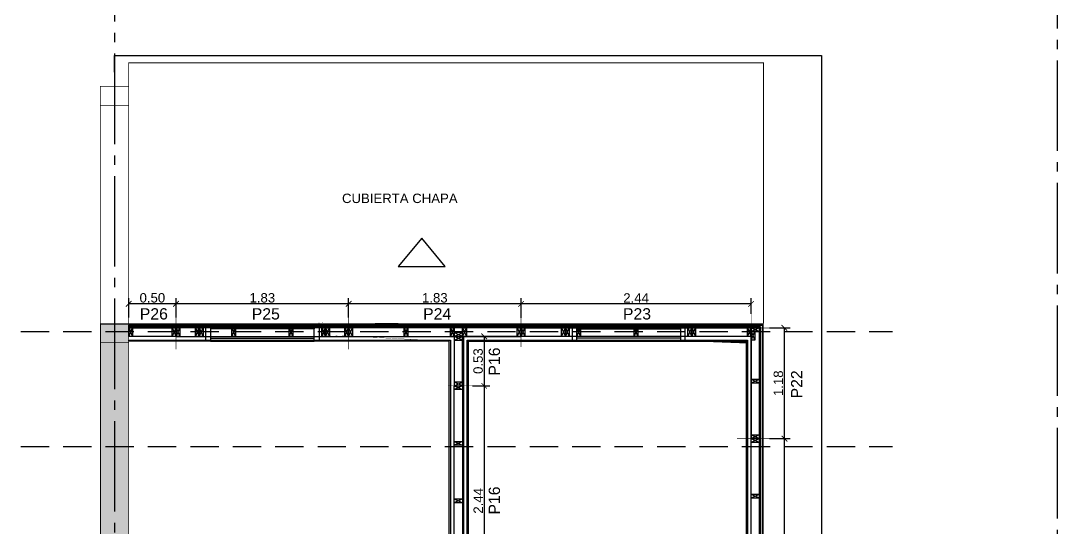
# Model space of a CAD drawing. Header units: millimetres. Extents: x -13913 to 5993, y 1496 to 3225.
# Drawn here: x 3006.13 to 3017.12, y 1626.2 to 1631.58 of the extents above; entities that cross this region are included whole.
import ezdxf

# ---------------------------------------------------------------- set-up
doc = ezdxf.new("R2010")
doc.units = ezdxf.units.MM
doc.header["$PDMODE"] = 35
for name, pattern in [('ACAD_ISO04W100', [30, 24, -3, 0, -3]), ('CONTINUA', [200, 100, 100]), ('DASHED', [0.75, 0.5, -0.25])]:
    doc.linetypes.add(name, pattern=pattern)
doc.layers.get('Defpoints').update_dxf_attribs({"color": 230})
for name, color, linetype in [('EJES', 8, 'Continuous'), ('P0-MUROS', 7, 'Continuous'), ('P0-PROYECCION', 7, 'Continuous'), ('P0-TEXTOS', 7, 'Continuous'), ('P1- OSB', 7, 'Continuous'), ('P1-CARPINTERIAS', 7, 'Continuous'), ('P1-COLUMNA HºAº', 7, 'Continuous'), ('P1-COTAS', 7, 'Continuous'), ('P1-DURLOK INTERIOR', 7, 'Continuous'), ('P1-ESTRUCTURAS', 7, 'Continuous'), ('P1-LISTON 2CM', 7, 'Continuous'), ('P1-LISTON 4CM', 7, 'Continuous'), ('P1-MAMPOSTERIA LADRILLO', 7, 'Continuous'), ('P1-MUROS', 7, 'Continuous'), ('P1-PANEL', 7, 'Continuous'), ('P1-SOLADOS', 7, 'Continuous'), ('P1-SUPERBOARD', 7, 'Continuous'), ('P1-TEXTOS', 7, 'Continuous')]:
    doc.layers.add(name, color=color, linetype=linetype)
doc.styles.add('Arial02.5', font='arial.ttf', dxfattribs={"width": 0.8, "height": 0.025})
doc.styles.add('Arial10', font='arial.ttf', dxfattribs={"height": 0.1})
doc.dimstyles.new('COTA-1-50', dxfattribs={"dimtxt": 0.1, "dimasz": 0.06, "dimexe": 0.06, "dimexo": 0.15, "dimgap": 0.0125, "dimtad": 1, "dimzin": 0, "dimdsep": 46, "dimtxsty": 'Arial10', "dimblk1": 'ARCHTICK', "dimblk2": 'ARCHTICK', "dimsah": 1, "dimcen": 0.09, "dimclrd": 7, "dimclre": 7, "dimclrt": 7, "dimazin": 0, "dimtfac": 1, "dimtofl": 0, "dimtmove": 2, "dimatfit": 3, "dimldrblk": 'ARCHTICK', "dimfxl": 1, "dimtolj": 1, "dimtzin": 0, "dimarcsym": 0})

# ---------------------------------------------------------------- blocks, each defined once
blk = doc.blocks.new('A$C1afa53f3')
at = {"color": 0}
blk.add_lwpolyline([(0.09000000000014552, 2.440000000000055), (0.09000000000014552, 0), (0, 0), (0, 2.440000000000055)], close=True, dxfattribs=at)
for points in [[(0.09000000000014552, 2.440000000000055), (0.09000000000014552, 2.400000000000091), (0, 2.400000000000091), (0, 2.440000000000055), (0.09000000000014552, 2.440000000000055), (0, 2.400000000000091), (0, 2.440000000000055), (0.09000000000014552, 2.400000000000091)], [(0.09000000000014552, 1.849999999999682), (0.09000000000014552, 1.809999999999718), (0, 1.809999999999718), (0, 1.849999999999682), (0.09000000000014552, 1.849999999999682), (0, 1.809999999999718), (0, 1.849999999999682), (0.09000000000014552, 1.809999999999718)], [(0.09000000000014552, 1.240000000000009), (0.09000000000014552, 1.200000000000045), (0, 1.200000000000045), (0, 1.240000000000009), (0.09000000000014552, 1.240000000000009), (0, 1.200000000000045), (0, 1.240000000000009), (0.09000000000014552, 1.200000000000045)], [(0.09000000000014552, 0.6299999999998818), (0.09000000000014552, 0.5899999999999181), (0, 0.5899999999999181), (0, 0.6299999999998818), (0.09000000000014552, 0.6299999999998818), (0, 0.5899999999999181), (0, 0.6299999999998818), (0.09000000000014552, 0.5899999999999181)], [(0.09000000000014552, 0.03999999999996362), (0.09000000000014552, 0), (0, 0), (0, 0.03999999999996362), (0.09000000000014552, 0.03999999999996362), (0, 0), (0, 0.03999999999996362), (0.09000000000014552, 0)]]:
    blk.add_lwpolyline(points, dxfattribs=at)
blk = doc.blocks.new('A$C362a10e8')
at = {"color": 0}
blk.add_lwpolyline([(0.09000000000014552, 0), (0.09000000000014552, 0.5250017567645955), (0, 0.5250017567645955), (0, 0)], close=True, dxfattribs=at)
for points in [[(0.09000000000014552, 0.4850017567646319), (0.09000000000014552, 0.5250017567645955), (0, 0.5250017567645955), (0, 0.4850017567646319), (0.09000000000014552, 0.4850017567646319), (0, 0.5250017567645955), (0, 0.4850017567646319), (0.09000000000014552, 0.5250017567645955)], [(0.09000000000014552, 0), (0.09000000000014552, 0.03999999999996362), (0, 0.03999999999996362), (0, 0), (0.09000000000014552, 0), (0, 0.03999999999996362), (0, 0), (0.09000000000014552, 0.03999999999996362)]]:
    blk.add_lwpolyline(points, dxfattribs=at)
blk = doc.blocks.new('A$C257d83ad')
at = {"color": 0}
for points in [[(0.09000000000605723, 2.440000000007785), (0.09000000000605723, 2.400000000007822), (5.911715561524034e-12, 2.400000000007822), (5.911715561524034e-12, 2.440000000007785), (0.09000000000605723, 2.440000000007785), (5.911715561524034e-12, 2.400000000007822), (5.911715561524034e-12, 2.440000000007785), (0.09000000000605723, 2.400000000007822)], [(0.09000000002515662, 1.850000000017417), (0.09000000002515662, 1.810000000017453), (2.501110429875553e-11, 1.810000000017453), (2.501110429875553e-11, 1.850000000017417), (0.09000000002515662, 1.850000000017417), (2.501110429875553e-11, 1.810000000017453), (2.501110429875553e-11, 1.850000000017417), (0.09000000002515662, 1.810000000017453)], [(0.09000000002743036, 1.240000000008877), (0.09000000002743036, 1.200000000008913), (2.728484105318785e-11, 1.200000000008913), (2.728484105318785e-11, 1.240000000008877), (0.09000000002743036, 1.240000000008877), (2.728484105318785e-11, 1.200000000008913), (2.728484105318785e-11, 1.240000000008877), (0.09000000002743036, 1.200000000008913)], [(0.09000000000196451, 0.720000000000482), (0.09000000000196451, 0.6800000000005184), (1.818989403545856e-12, 0.6800000000005184), (1.818989403545856e-12, 0.720000000000482), (0.09000000000196451, 0.720000000000482), (1.818989403545856e-12, 0.6800000000005184), (1.818989403545856e-12, 0.720000000000482), (0.09000000000196451, 0.6800000000005184)], [(0.09000000000014552, 0.6799999999998363), (0.09000000000014552, 0.6399999999998727), (0, 0.6399999999998727), (0, 0.6799999999998363), (0.09000000000014552, 0.6799999999998363), (0, 0.6399999999998727), (0, 0.6799999999998363), (0.09000000000014552, 0.6399999999998727)], [(0.09000000004243702, 0.07999999999992724), (0.09000000004243702, 0.03999999999996362), (4.229150363244116e-11, 0.03999999999996362), (4.229150363244116e-11, 0.07999999999992724), (0.09000000004243702, 0.07999999999992724), (4.229150363244116e-11, 0.03999999999996362), (4.229150363244116e-11, 0.07999999999992724), (0.09000000004243702, 0.03999999999996362)], [(0.09000000000833097, 0.03999999999996362), (0.09000000000833097, 0), (8.185452315956354e-12, 0), (8.185452315956354e-12, 0.03999999999996362), (0.09000000000833097, 0.03999999999996362), (8.185452315956354e-12, 0), (8.185452315956354e-12, 0.03999999999996362), (0.09000000000833097, 0)]]:
    blk.add_lwpolyline(points, dxfattribs=at)
blk.add_lwpolyline([(8.185452315956354e-12, 0), (8.185452315956354e-12, 2.440000000008695), (0.09000000000833097, 2.440000000008695), (0.09000000000833097, 0)], close=True, dxfattribs=at)
blk = doc.blocks.new('A$C3c2fb31d')
at = {"color": 0}
blk.add_lwpolyline([(0.09000204020958336, 0), (0.0899989798954266, 1.175000000015643), (1.020120180328377e-06, 1.175000906783453), (0, 1.523403625469655e-11)], close=True, dxfattribs=at)
for points in [[(0.09000102012169009, 1.17500090678277), (0.09000102012169009, 1.135000906782807), (1.020121544570429e-06, 1.135000906782807), (1.020121544570429e-06, 1.17500090678277), (0.09000102012169009, 1.17500090678277), (1.020121544570429e-06, 1.135000906782807), (1.020121544570429e-06, 1.17500090678277), (0.09000102012169009, 1.135000906782807)], [(1.020121544570429e-06, 1.135000906783489), (0.04000102012150819, 1.135000906783489), (0.04000102012150819, 1.045000906783571), (1.020121544570429e-06, 1.045000906783571), (1.020121544570429e-06, 1.135000906783489), (0.04000102012150819, 1.045000906783571), (1.020121544570429e-06, 1.045000906783571), (0.04000102012150819, 1.135000906783489)], [(0.09000102013897049, 0.6300000000242107), (0.09000102013897049, 0.5900000000242471), (1.020138824969763e-06, 0.5900000000242471), (1.020138824969763e-06, 0.6300000000242107), (0.09000102013897049, 0.6300000000242107), (1.020138824969763e-06, 0.5900000000242471), (1.020138824969763e-06, 0.6300000000242107), (0.09000102013897049, 0.5900000000242471)], [(0.0900010201025907, 0.04000000000678483), (0.0900010201025907, 6.821210263296962e-12), (1.020102445181692e-06, 6.821210263296962e-12), (1.020102445181692e-06, 0.04000000000678483), (0.0900010201025907, 0.04000000000678483), (1.020102445181692e-06, 6.821210263296962e-12), (1.020102445181692e-06, 0.04000000000678483), (0.0900010201025907, 6.821210263296962e-12)]]:
    blk.add_lwpolyline(points, dxfattribs=at)
blk = doc.blocks.new('A$C9d63fc35')
at = {"color": 0}
for points in [[(3.637978807091713e-12, 0.09000090676659056), (0.0400000000036016, 0.09000090676659056), (0.0400000000036016, 9.067666724149603e-07), (3.637978807091713e-12, 9.067666724149603e-07), (3.637978807091713e-12, 0.09000090676659056), (0.0400000000036016, 9.067666724149603e-07), (3.637978807091713e-12, 9.067666724149603e-07), (0.0400000000036016, 0.09000090676659056)], [(0.4299947881954722, 0.09000090676659056), (0.4699947881954358, 0.09000090676659056), (0.4699947881954358, 9.067666724149603e-07), (0.4299947881954722, 9.067666724149603e-07), (0.4299947881954722, 0.09000090676659056), (0.4699947881954358, 9.067666724149603e-07), (0.4299947881954722, 9.067666724149603e-07), (0.4699947881954358, 0.09000090676659056)], [(0.4699947881954358, 0.09000090676659056), (0.5099947881953995, 0.09000090676659056), (0.5099947881953995, 9.067666724149603e-07), (0.4699947881954358, 9.067666724149603e-07), (0.4699947881954358, 0.09000090676659056), (0.5099947881953995, 9.067666724149603e-07), (0.4699947881954358, 9.067666724149603e-07), (0.5099947881953995, 0.09000090676659056)], [(1.769999596996058, 0.09000090676750006), (1.809999596996022, 0.09000090676750006), (1.809999596996022, 9.067675819096621e-07), (1.769999596996058, 9.067675819096621e-07), (1.769999596996058, 0.09000090676750006), (1.809999596996022, 9.067675819096621e-07), (1.769999596996058, 9.067675819096621e-07), (1.809999596996022, 0.09000090676750006)], [(1.809999596996022, 0.09000090676750006), (1.849999596995985, 0.09000090676750006), (1.849999596995985, 9.067675819096621e-07), (1.809999596996022, 9.067675819096621e-07), (1.809999596996022, 0.09000090676750006), (1.849999596995985, 9.067675819096621e-07), (1.809999596996022, 9.067675819096621e-07), (1.849999596995985, 0.09000090676750006)], [(2.400000000004184, 0.09000090676704531), (2.440000000004147, 0.09000090676704531), (2.440000000004147, 9.067671271623112e-07), (2.400000000004184, 9.067671271623112e-07), (2.400000000004184, 0.09000090676704531), (2.440000000004147, 9.067671271623112e-07), (2.400000000004184, 9.067671271623112e-07), (2.440000000004147, 0.09000090676704531)]]:
    blk.add_lwpolyline(points, dxfattribs=at)
blk.add_lwpolyline([(2.440000000000055, 0.09000090676704531), (2.440000000000055, 9.067671271623112e-07), (0, 9.067671271623112e-07), (0, 0.09000090676704531)], close=True, dxfattribs=at)
at = {"color": 8}
for points in [[(0.5899995969957672, 0.08999999999991815), (0.6299995969957308, 0.08999999999991815), (0.6299995969957308, 0), (0.5899995969957672, 0), (0.5899995969957672, 0.08999999999991815), (0.6299995969957308, 0), (0.5899995969957672, 0), (0.6299995969957308, 0.08999999999991815)], [(1.200000000003456, 0.09000090676704531), (1.24000000000342, 0.09000090676704531), (1.24000000000342, 9.067671271623112e-07), (1.200000000003456, 9.067671271623112e-07), (1.200000000003456, 0.09000090676704531), (1.24000000000342, 9.067671271623112e-07), (1.200000000003456, 9.067671271623112e-07), (1.24000000000342, 0.09000090676704531)]]:
    blk.add_lwpolyline(points, dxfattribs=at)
blk = doc.blocks.new('A$Cced09996')
at = {"color": 0}
for points in [[(0, 0.09000090676727268), (0.03999999999996362, 0.09000090676727268), (0.03999999999996362, 9.067673545359867e-07), (0, 9.067673545359867e-07), (0, 0.09000090676727268), (0.03999999999996362, 9.067673545359867e-07), (0, 9.067673545359867e-07), (0.03999999999996362, 0.09000090676727268)], [(0.5899995969921292, 0.08999999999991815), (0.6299995969920928, 0.08999999999991815), (0.6299995969920928, 0), (0.5899995969921292, 0), (0.5899995969921292, 0.08999999999991815), (0.6299995969920928, 0), (0.5899995969921292, 0), (0.6299995969920928, 0.08999999999991815)], [(1.079999193985259, 0.08999999999991815), (1.119999193985223, 0.08999999999991815), (1.119999193985223, 0), (1.079999193985259, 0), (1.079999193985259, 0.08999999999991815), (1.119999193985223, 0), (1.079999193985259, 0), (1.119999193985223, 0.08999999999991815)], [(1.210000000000036, 9.067664450412849e-07), (1.210000000000036, 0.04000090676640866), (1.119999999999891, 0.04000090676640866), (1.119999999999891, 9.067664450412849e-07), (1.210000000000036, 9.067664450412849e-07), (1.119999999999891, 0.04000090676640866), (1.119999999999891, 9.067664450412849e-07), (1.210000000000036, 0.04000090676640866)], [(1.209997959776047, 0.08999999999991815), (1.24999795977601, 0.08999999999991815), (1.24999795977601, 0), (1.209997959776047, 0), (1.209997959776047, 0.08999999999991815), (1.24999795977601, 0), (1.209997959776047, 0), (1.24999795977601, 0.08999999999991815)], [(1.789999999999964, 0.09000090676727268), (1.829999999999927, 0.09000090676727268), (1.829999999999927, 9.067673545359867e-07), (1.789999999999964, 9.067673545359867e-07), (1.789999999999964, 0.09000090676727268), (1.829999999999927, 9.067673545359867e-07), (1.789999999999964, 9.067673545359867e-07), (1.829999999999927, 0.09000090676727268)]]:
    blk.add_lwpolyline(points, dxfattribs=at)
blk.add_lwpolyline([(0, 0.09000090676681793), (0, 9.067668997886358e-07), (1.829999193988442, 9.067678092833376e-07), (1.829999193988442, 0.09000090676772743)], close=True, dxfattribs=at)
blk = doc.blocks.new('A$Cabaf00f0')
at = {"color": 0}
for points in [[(0, 0.09000000000037289), (0.03999999999996362, 0.09000000000037289), (0.03999999999996362, 4.547473508864641e-13), (0, 4.547473508864641e-13), (0, 0.09000000000037289), (0.03999999999996362, 4.547473508864641e-13), (0, 4.547473508864641e-13), (0.03999999999996362, 0.09000000000037289)], [(0.2066670696740402, 0.09000000000037289), (0.2466670696740039, 0.09000000000037289), (0.2466670696740039, 4.547473508864641e-13), (0.2066670696740402, 4.547473508864641e-13), (0.2066670696740402, 0.09000000000037289), (0.2466670696740039, 4.547473508864641e-13), (0.2066670696740402, 4.547473508864641e-13), (0.2466670696740039, 0.09000000000037289)], [(0.2466670696740039, 0.09000000000037289), (0.2866670696739675, 0.09000000000037289), (0.2866670696739675, 4.547473508864641e-13), (0.2466670696740039, 4.547473508864641e-13), (0.2466670696740039, 0.09000000000037289), (0.2866670696739675, 4.547473508864641e-13), (0.2466670696740039, 4.547473508864641e-13), (0.2866670696739675, 0.09000000000037289)], [(1.546667069674186, 0.08999999999991815), (1.586667069674149, 0.08999999999991815), (1.586667069674149, 0), (1.546667069674186, 0), (1.546667069674186, 0.08999999999991815), (1.586667069674149, 0), (1.546667069674186, 0), (1.586667069674149, 0.08999999999991815)], [(1.586667069674149, 0.09000000000037289), (1.626667069674113, 0.09000000000037289), (1.626667069674113, 4.547473508864641e-13), (1.586667069674149, 4.547473508864641e-13), (1.586667069674149, 0.09000000000037289), (1.626667069674113, 4.547473508864641e-13), (1.586667069674149, 4.547473508864641e-13), (1.626667069674113, 0.09000000000037289)], [(1.790000403007525, 0.08999999999991815), (1.830000403007489, 0.08999999999991815), (1.830000403007489, 0), (1.790000403007525, 0), (1.790000403007525, 0.08999999999991815), (1.830000403007489, 0), (1.790000403007525, 0), (1.830000403007489, 0.08999999999991815)]]:
    blk.add_lwpolyline(points, dxfattribs=at)
blk.add_lwpolyline([(8.060151230893098e-07, 0.09000000000037289), (8.060151230893098e-07, 4.547473508864641e-13), (1.830000403007489, 4.547473508864641e-13), (1.830000403007489, 0.09000000000037289)], close=True, dxfattribs=at)
at = {"color": 8}
for points in [[(0.5899999999996908, 0.09000000000060027), (0.6299999999996544, 0.09000000000060027), (0.6299999999996544, 6.821210263296962e-13), (0.5899999999996908, 6.821210263296962e-13), (0.5899999999996908, 0.09000000000060027), (0.6299999999996544, 6.821210263296962e-13), (0.5899999999996908, 6.821210263296962e-13), (0.6299999999996544, 0.09000000000060027)], [(1.199999999999818, 0.09000000000014552), (1.239999999999782, 0.09000000000014552), (1.239999999999782, 2.273736754432321e-13), (1.199999999999818, 2.273736754432321e-13), (1.199999999999818, 0.09000000000014552), (1.239999999999782, 2.273736754432321e-13), (1.199999999999818, 2.273736754432321e-13), (1.239999999999782, 0.09000000000014552)]]:
    blk.add_lwpolyline(points, dxfattribs=at)
blk = doc.blocks.new('A$Cf141e7d8')
at = {"color": 0}
blk.add_lwpolyline([(0.5025124845396931, 0.09000000000037289), (0.5025124845396931, 4.547473508864641e-13), (0, 4.547473508864641e-13), (0, 0.09000000000037289)], close=True, dxfattribs=at)
for points in [[(7.459458083758364e-05, 0.08999999999991815), (0.0400745945808012, 0.08999999999991815), (0.0400745945808012, 0), (7.459458083758364e-05, 0), (7.459458083758364e-05, 0.08999999999991815), (0.0400745945808012, 0), (7.459458083758364e-05, 0), (0.0400745945808012, 0.08999999999991815)], [(0.4625140965699757, 0.09000000000037289), (0.5025140965699393, 0.09000000000037289), (0.5025140965699393, 4.547473508864641e-13), (0.4625140965699757, 4.547473508864641e-13), (0.4625140965699757, 0.09000000000037289), (0.5025140965699393, 4.547473508864641e-13), (0.4625140965699757, 4.547473508864641e-13), (0.5025140965699393, 0.09000000000037289)]]:
    blk.add_lwpolyline(points, dxfattribs=at)
blk = doc.blocks.new('_ARCHTICK')
at = {"color": 0, "linetype": 'ByBlock', "const_width": 0.15}
blk.add_lwpolyline([(-0.5, -0.5), (0.5, 0.5)], dxfattribs=at)
blk = doc.blocks.new('*D200')
at = {"layer": 'Defpoints', "color": 0, "transparency": 16777216}
for p in [(3013.91819312629, 1627.146126862727), (3014.225988747327, 1627.146126862727), (3013.918193126292, 1624.70612686272)]:
    blk.add_point(p, dxfattribs=at)
at = {"layer": 'P1-COTAS', "color": 7, "lineweight": -2, "transparency": 16777216}
for p, q in [((3014.06819312629, 1627.146126862727), (3014.285988747327, 1627.146126862727)), ((3014.225988747327, 1624.70612686272), (3014.225988747327, 1627.146126862727)), ((3014.068193126292, 1624.70612686272), (3014.285988747327, 1624.70612686272))]:
    blk.add_line(p, q, dxfattribs=at)
at = {"layer": 'P1-COTAS', "color": 7, "lineweight": -2, "transparency": 16777216, "xscale": 0.06, "yscale": 0.06, "zscale": 0.06}
for p, rotation in [((3014.225988747327, 1627.146126862727), 90), ((3014.225988747327, 1624.70612686272), 270)]:
    blk.add_blockref('_ARCHTICK', p, dxfattribs=dict(at, rotation=rotation))
at = {"layer": 'P1-COTAS', "color": 7, "transparency": 16777216, "insert": (3014.163284108855, 1625.926126862722), "char_height": 0.1, "attachment_point": 5, "rotation": 90, "style": 'Arial10'}
blk.add_mtext('\\A1;2.44', dxfattribs=at)
blk = doc.blocks.new('*D201')
at = {"layer": 'Defpoints', "color": 0, "transparency": 16777216}
for p in [(3013.918193126296, 1628.321127316128), (3014.225988747329, 1628.321127316128), (3013.91819312629, 1627.146126862727)]:
    blk.add_point(p, dxfattribs=at)
at = {"layer": 'P1-COTAS', "color": 7, "lineweight": -2, "transparency": 16777216}
for p, q in [((3014.068193126296, 1628.321127316128), (3014.285988747329, 1628.321127316128)), ((3014.225988747329, 1627.146126862727), (3014.225988747329, 1628.321127316128)), ((3014.06819312629, 1627.146126862727), (3014.285988747329, 1627.146126862727))]:
    blk.add_line(p, q, dxfattribs=at)
at = {"layer": 'P1-COTAS', "color": 7, "lineweight": -2, "transparency": 16777216, "xscale": 0.06, "yscale": 0.06, "zscale": 0.06}
for p, rotation in [((3014.225988747329, 1628.321127316128), 90), ((3014.225988747329, 1627.146126862727), 270)]:
    blk.add_blockref('_ARCHTICK', p, dxfattribs=dict(at, rotation=rotation))
at = {"layer": 'P1-COTAS', "color": 7, "transparency": 16777216, "insert": (3014.162431448557, 1627.733627089426), "char_height": 0.1, "attachment_point": 5, "rotation": 90, "style": 'Arial10'}
blk.add_mtext('\\A1;1.18', dxfattribs=at)
blk = doc.blocks.new('*D202')
at = {"layer": 'Defpoints', "color": 0, "transparency": 16777216}
for p in [(3011.433196880096, 1628.576075047724), (3011.433196880096, 1628.276131218468), (3013.873205691827, 1628.321122638213)]:
    blk.add_point(p, dxfattribs=at)
at = {"layer": 'P1-COTAS', "color": 7, "lineweight": -2, "transparency": 16777216}
for p, q in [((3011.433196880096, 1628.426131218469), (3011.433196880096, 1628.636075047724)), ((3013.873205691827, 1628.471122638213), (3013.873205691827, 1628.636075047724)), ((3013.873205691827, 1628.576075047724), (3011.433196880096, 1628.576075047724))]:
    blk.add_line(p, q, dxfattribs=at)
at = {"layer": 'P1-COTAS', "color": 7, "lineweight": -2, "transparency": 16777216, "xscale": 0.06, "yscale": 0.06, "zscale": 0.06, "rotation": 180}
blk.add_blockref('_ARCHTICK', (3011.433196880096, 1628.576075047724), dxfattribs=at)
at = {"layer": 'P1-COTAS', "color": 7, "lineweight": -2, "transparency": 16777216, "xscale": 0.06, "yscale": 0.06, "zscale": 0.06}
blk.add_blockref('_ARCHTICK', (3013.873205691827, 1628.576075047724), dxfattribs=at)
at = {"layer": 'P1-COTAS', "color": 7, "transparency": 16777216, "insert": (3012.653201285962, 1628.638779686196), "char_height": 0.1, "attachment_point": 5, "style": 'Arial10'}
blk.add_mtext('\\A1;2.44', dxfattribs=at)
blk = doc.blocks.new('*D203')
at = {"layer": 'Defpoints', "color": 0, "transparency": 16777216}
for p in [(3009.603191649412, 1628.576075047724), (3009.603191649412, 1628.282072490052), (3011.433196880096, 1628.276131218468)]:
    blk.add_point(p, dxfattribs=at)
at = {"layer": 'P1-COTAS', "color": 7, "lineweight": -2, "transparency": 16777216}
for p, q in [((3009.603191649412, 1628.432072490052), (3009.603191649412, 1628.636075047724)), ((3011.433196880096, 1628.426131218469), (3011.433196880096, 1628.636075047724)), ((3011.433196880096, 1628.576075047724), (3009.603191649412, 1628.576075047724))]:
    blk.add_line(p, q, dxfattribs=at)
at = {"layer": 'P1-COTAS', "color": 7, "lineweight": -2, "transparency": 16777216, "xscale": 0.06, "yscale": 0.06, "zscale": 0.06, "rotation": 180}
blk.add_blockref('_ARCHTICK', (3009.603191649412, 1628.576075047724), dxfattribs=at)
at = {"layer": 'P1-COTAS', "color": 7, "lineweight": -2, "transparency": 16777216, "xscale": 0.06, "yscale": 0.06, "zscale": 0.06}
blk.add_blockref('_ARCHTICK', (3011.433196880096, 1628.576075047724), dxfattribs=at)
at = {"layer": 'P1-COTAS', "color": 7, "transparency": 16777216, "insert": (3010.518194264754, 1628.639666452908), "char_height": 0.1, "attachment_point": 5, "style": 'Arial10'}
blk.add_mtext('\\A1;1.83', dxfattribs=at)
blk = doc.blocks.new('*D204')
at = {"layer": 'Defpoints', "color": 0, "transparency": 16777216}
for p in [(3007.773192858434, 1628.576075047724), (3007.773192858434, 1628.282072490052), (3009.603191649412, 1628.282072490052)]:
    blk.add_point(p, dxfattribs=at)
at = {"layer": 'P1-COTAS', "color": 7, "lineweight": -2, "transparency": 16777216}
for p, q in [((3007.773192858434, 1628.432072490052), (3007.773192858434, 1628.636075047724)), ((3009.603191649412, 1628.432072490052), (3009.603191649412, 1628.636075047724)), ((3009.603191649412, 1628.576075047724), (3007.773192858434, 1628.576075047724))]:
    blk.add_line(p, q, dxfattribs=at)
at = {"layer": 'P1-COTAS', "color": 7, "lineweight": -2, "transparency": 16777216, "xscale": 0.06, "yscale": 0.06, "zscale": 0.06, "rotation": 180}
blk.add_blockref('_ARCHTICK', (3007.773192858434, 1628.576075047724), dxfattribs=at)
at = {"layer": 'P1-COTAS', "color": 7, "lineweight": -2, "transparency": 16777216, "xscale": 0.06, "yscale": 0.06, "zscale": 0.06}
blk.add_blockref('_ARCHTICK', (3009.603191649412, 1628.576075047724), dxfattribs=at)
at = {"layer": 'P1-COTAS', "color": 7, "transparency": 16777216, "insert": (3008.688192253923, 1628.639666452908), "char_height": 0.1, "attachment_point": 5, "style": 'Arial10'}
blk.add_mtext('\\A1;1.83', dxfattribs=at)
blk = doc.blocks.new('*D227')
at = {"layer": 'Defpoints', "color": 0, "transparency": 16777216}
for p in [(3007.270678761864, 1628.576075047724), (3007.270678761864, 1628.282072490052), (3007.773192858434, 1628.282072490052)]:
    blk.add_point(p, dxfattribs=at)
at = {"layer": 'P1-COTAS', "color": 7, "lineweight": -2, "transparency": 16777216}
for p, q in [((3007.270678761864, 1628.432072490052), (3007.270678761864, 1628.636075047724)), ((3007.773192858434, 1628.432072490052), (3007.773192858434, 1628.636075047724)), ((3007.773192858434, 1628.576075047724), (3007.270678761864, 1628.576075047724))]:
    blk.add_line(p, q, dxfattribs=at)
at = {"layer": 'P1-COTAS', "color": 7, "lineweight": -2, "transparency": 16777216, "xscale": 0.06, "yscale": 0.06, "zscale": 0.06, "rotation": 180}
blk.add_blockref('_ARCHTICK', (3007.270678761864, 1628.576075047724), dxfattribs=at)
at = {"layer": 'P1-COTAS', "color": 7, "lineweight": -2, "transparency": 16777216, "xscale": 0.06, "yscale": 0.06, "zscale": 0.06}
blk.add_blockref('_ARCHTICK', (3007.773192858434, 1628.576075047724), dxfattribs=at)
at = {"layer": 'P1-COTAS', "color": 7, "transparency": 16777216, "insert": (3007.521935810149, 1628.639632346496), "char_height": 0.1, "attachment_point": 5, "style": 'Arial10'}
blk.add_mtext('\\A1;0.50', dxfattribs=at)
blk = doc.blocks.new('*D228')
at = {"layer": 'Defpoints', "color": 0, "transparency": 16777216}
for p in [(3010.768192455428, 1628.2311402672), (3010.768192455428, 1627.706138510435), (3011.041209287704, 1627.706138510435)]:
    blk.add_point(p, dxfattribs=at)
at = {"layer": 'P1-COTAS', "color": 7, "lineweight": -2, "transparency": 16777216}
for p, q in [((3010.918192455428, 1628.2311402672), (3011.101209287704, 1628.2311402672)), ((3011.041209287704, 1628.2311402672), (3011.041209287704, 1627.706138510435)), ((3010.918192455428, 1627.706138510435), (3011.101209287704, 1627.706138510435))]:
    blk.add_line(p, q, dxfattribs=at)
at = {"layer": 'P1-COTAS', "color": 7, "lineweight": -2, "transparency": 16777216, "xscale": 0.06, "yscale": 0.06, "zscale": 0.06}
for p, rotation in [((3011.041209287704, 1628.2311402672), 90), ((3011.041209287704, 1627.706138510435), 270)]:
    blk.add_blockref('_ARCHTICK', p, dxfattribs=dict(at, rotation=rotation))
at = {"layer": 'P1-COTAS', "color": 7, "transparency": 16777216, "insert": (3010.97761788252, 1627.968639388816), "char_height": 0.1, "attachment_point": 5, "rotation": 90, "style": 'Arial10'}
blk.add_mtext('\\A1;0.53', dxfattribs=at)
blk = doc.blocks.new('*D229')
at = {"layer": 'Defpoints', "color": 0, "transparency": 16777216}
for p in [(3010.768192455428, 1627.706138510435), (3010.768192455428, 1625.266138510435), (3011.041209287706, 1625.266138510435)]:
    blk.add_point(p, dxfattribs=at)
at = {"layer": 'P1-COTAS', "color": 7, "lineweight": -2, "transparency": 16777216}
for p, q in [((3010.918192455428, 1627.706138510435), (3011.101209287706, 1627.706138510435)), ((3011.041209287706, 1627.706138510435), (3011.041209287706, 1625.266138510435)), ((3010.918192455428, 1625.266138510435), (3011.101209287706, 1625.266138510435))]:
    blk.add_line(p, q, dxfattribs=at)
at = {"layer": 'P1-COTAS', "color": 7, "lineweight": -2, "transparency": 16777216, "xscale": 0.06, "yscale": 0.06, "zscale": 0.06}
for p, rotation in [((3011.041209287706, 1627.706138510435), 90), ((3011.041209287706, 1625.266138510435), 270)]:
    blk.add_blockref('_ARCHTICK', p, dxfattribs=dict(at, rotation=rotation))
at = {"layer": 'P1-COTAS', "color": 7, "transparency": 16777216, "insert": (3010.978504649234, 1626.486138510434), "char_height": 0.1, "attachment_point": 5, "rotation": 90, "style": 'Arial10'}
blk.add_mtext('\\A1;2.44', dxfattribs=at)

msp = doc.modelspace()

# ---------------------------------------------------------------- hatches: boundary and pattern name
at = {"layer": 'P1-COLUMNA HºAº'}
h = msp.add_hatch(color=8, dxfattribs=at)
h.dxf.hatch_style = 1
h.paths.add_polyline_path([(3006.970683186617, 1628.364631312936), (3007.270683186617, 1628.364631312936), (3007.270683186617, 1628.164631312936), (3006.970683186617, 1628.164631312936)])
at = {"layer": 'P1-MAMPOSTERIA LADRILLO', "true_color": 0xcc2427}
h = msp.add_hatch(color=242, dxfattribs=at)
h.dxf.hatch_style = 1
h.paths.add_polyline_path([(3006.970696880181, 1618.521622859132), (3006.970669493011, 1628.364642754423), (3007.270696880179, 1628.364616060484), (3007.270696880179, 1618.521623693851)])

# ---------------------------------------------------------------- linework, layer by layer
at = {"layer": 'EJES', "color": 18, "linetype": 'ACAD_ISO04W100', "ltscale": 0.04, "true_color": 0x000000}
for points in [[(3007.120683186617, 1644.231908161929), (3007.120683186617, 1611.827887161403)], [(3017.120683186617, 1644.159153782534), (3017.120683186617, 1611.827887161403)]]:
    msp.add_lwpolyline(points, dxfattribs=at)
at = {"layer": 'P0-MUROS', "linetype": 'CONTINUA', "ltscale": 0.3}
msp.add_lwpolyline([(3010.128755592385, 1628.973285378265), (3010.628755592385, 1628.973285378265), (3010.378755592385, 1629.273285378265), (3010.128755592385, 1628.973285378265)], dxfattribs=at)
at = {"layer": 'P0-PROYECCION', "linetype": 'CONTINUA', "ltscale": 0.3, "const_width": 0.01}
msp.add_lwpolyline([(3014.004683186617, 1628.36462369385), (3014.004683186617, 1631.133115914299), (3007.270683186617, 1631.133115914299), (3007.270683186617, 1630.883115914299)], dxfattribs=at)
at = {"layer": 'P1- OSB'}
for points in [[(3008.92069688018, 1618.551625181263), (3008.920696880179, 1618.561125181261), (3010.813192455515, 1618.56113513676), (3010.813219280057, 1620.346135136763), (3013.963201304845, 1620.346125181263), (3013.963172440082, 1628.321125181263), (3007.270683186617, 1628.321125181263), (3007.27069688018, 1628.330626088029), (3013.97269688018, 1628.330626088029), (3013.97269688018, 1620.336625181263), (3010.82269688018, 1620.336625181263), (3010.82269688018, 1618.551625181263)], [(3010.813196880086, 1624.076135136762), (3010.822696880179, 1624.076135136711), (3010.822696880179, 1628.231126088029), (3010.813196880179, 1628.231126088029)]]:
    msp.add_lwpolyline(points, close=True, dxfattribs=at)
at = {"layer": 'P1-CARPINTERIAS', "linetype": 'CONTINUA'}
for points in [[(3008.089863546846, 1628.360636043531), (3009.289863546845, 1628.360636043533), (3009.289863546845, 1628.178636043531), (3008.089863546845, 1628.178636043531), (3008.089863546846, 1628.360636043533), (3008.139863546846, 1628.360636043533), (3008.139863546846, 1628.178636043531), (3009.239864546845, 1628.178636043531), (3009.239864546846, 1628.360636043533), (3009.239864546846, 1628.310636093533), (3008.139863546846, 1628.310636093533), (3008.139863546846, 1628.210636293533), (3009.239864546846, 1628.210636293533)], [(3013.173196477047, 1628.360636043526), (3011.973191671873, 1628.360571214469), (3011.97320868528, 1628.178636118566), (3013.17320868528, 1628.178636118568), (3013.173196477047, 1628.360636043526), (3013.123196477046, 1628.360636043526), (3013.12320868528, 1628.178636118568), (3012.02320768528, 1628.178636118568), (3012.023207796689, 1628.36057391654), (3012.02320768528, 1628.312636168565), (3013.12320868528, 1628.312636168565), (3013.12320868528, 1628.212636368566), (3012.02320768528, 1628.212636368566)]]:
    msp.add_lwpolyline(points, dxfattribs=at)
at = {"layer": 'P1-COLUMNA HºAº'}
for points, const_width in [([(3006.970683186617, 1630.883115914299), (3007.270683186617, 1630.883115914299), (3007.270683186617, 1630.683115914299), (3006.970683186617, 1630.683115914299)], 0.008), ([(3006.970683186617, 1628.364631312936), (3007.270683186617, 1628.364631312936), (3007.270683186617, 1628.164631312936), (3006.970683186617, 1628.164631312936)], 0.01)]:
    msp.add_lwpolyline(points, close=True, dxfattribs=dict(at, const_width=const_width))
at = {"layer": 'P1-DURLOK INTERIOR'}
for points in [[(3007.27069688018, 1624.085635136721), (3007.270683186617, 1624.098135136721), (3009.421009189352, 1624.098135136721), (3009.421009189352, 1625.248134286762), (3010.670696880179, 1625.248134286762), (3010.670696880179, 1628.178626088029), (3007.270683186617, 1628.178585821477), (3007.27069688018, 1628.191126088029), (3010.683196880179, 1628.191126088029), (3010.683196880179, 1625.235634286762), (3009.433509189352, 1625.235634286762), (3009.433509189352, 1624.085635136721)], [(3010.875196880179, 1624.088635136708), (3010.875196880179, 1628.178626088029), (3013.820696880213, 1628.178626088029), (3013.820696891094, 1624.088635136708)]]:
    msp.add_lwpolyline(points, close=True, dxfattribs=at)
msp.add_lwpolyline([(3010.862696880179, 1624.076135136711), (3010.862696880179, 1628.191126088029), (3013.83319688018, 1628.191126088029), (3013.833196891127, 1624.076135136708), (3010.862696880179, 1624.076135136708)], dxfattribs=at)
at = {"layer": 'P1-ESTRUCTURAS', "color": 8, "linetype": 'DASHED', "ltscale": 0.6}
for points in [[(3006.125545870439, 1628.282072490052), (3015.373360701672, 1628.282072490052)], [(3006.125545870439, 1627.062072490052), (3015.373360701672, 1627.062072490052)]]:
    msp.add_lwpolyline(points, dxfattribs=at)
at = {"layer": 'P1-LISTON 2CM'}
msp.add_lwpolyline([(3008.92069688018, 1618.531625181263), (3008.92069688018, 1618.551625181263), (3010.82269688018, 1618.551625181263), (3010.82269688018, 1620.336625181263), (3013.97269688018, 1620.336625181263), (3013.97269688018, 1628.330626088029), (3007.270683186617, 1628.330626088029), (3007.27069688018, 1628.350631361526), (3013.99269688018, 1628.350631361526), (3013.99269688018, 1620.316625181263), (3010.84269688018, 1620.316625181263), (3010.84269688018, 1618.531625181263)], close=True, dxfattribs=at)
at = {"layer": 'P1-LISTON 4CM', "color": 85, "const_width": 0.001}
msp.add_lwpolyline([(3010.723196880179, 1625.235634286762), (3010.683196880179, 1625.235634286762), (3010.683196880179, 1628.191126088029), (3007.270683186617, 1628.191126088029), (3007.270683186617, 1628.231126088029), (3010.72317448031, 1628.231126088029)], close=True, dxfattribs=at)
at = {"layer": 'P1-LISTON 4CM'}
msp.add_lwpolyline([(3010.822696880179, 1624.076135136711), (3010.862696880179, 1624.076135136711), (3010.862696880179, 1628.191126088029), (3013.83319688018, 1628.191126088029), (3013.83319688018, 1624.076135136708), (3013.873196880156, 1624.076135136814), (3013.873201304846, 1628.231126088029), (3010.822696880179, 1628.231126088029)], close=True, dxfattribs=at)
at = {"layer": 'P1-MAMPOSTERIA LADRILLO'}
for points, const_width in [([(3007.270477531259, 1628.360629408157), (3006.970450144134, 1628.360629408157), (3006.970510651279, 1630.883115914299), (3007.27084622174, 1630.883115914299)], 0.008), ([(3006.970696880181, 1618.521622859132), (3006.970669493011, 1628.364642754423), (3007.270696880179, 1628.364616060484), (3007.270696880179, 1618.521623693851)], 0.01)]:
    msp.add_lwpolyline(points, close=True, dxfattribs=dict(at, const_width=const_width))
at = {"layer": 'P1-MAMPOSTERIA LADRILLO', "color": 5, "const_width": 0.006}
for points in [[(3007.270682433248, 1628.095325156971), (3007.270682305034, 1628.545091963132)], [(3007.773194917787, 1628.095328784039), (3007.773194789574, 1628.5450955902)], [(3009.603193302079, 1628.095319708094), (3009.603193173866, 1628.545086514255)], [(3011.433193302079, 1628.117452925597), (3011.433193173866, 1628.567219731759)], [(3013.873193302077, 1628.117452925598), (3013.873193173863, 1628.567219731759)], [(3013.853192455515, 1628.321136043527), (3014.219557603811, 1628.321136043527)], [(3010.658212470899, 1628.231131218468), (3011.024577619195, 1628.231131218468)], [(3010.658212470899, 1627.706138510434), (3011.024577619195, 1627.706138510434)], [(3013.722921984055, 1627.146126862727), (3014.219537967158, 1627.146126862727)]]:
    msp.add_lwpolyline(points, dxfattribs=at)
at = {"layer": 'P1-MUROS', "const_width": 0.005}
msp.add_lwpolyline([(3007.270696880179, 1628.360636043533), (3008.089863546846, 1628.360636043533), (3008.089863546846, 1628.178636043531), (3007.270696880179, 1628.178636043561)], dxfattribs=at)
for points in [[(3010.670662174047, 1628.178626087618), (3009.289863546845, 1628.178636043527), (3009.289863546846, 1628.360636043533), (3011.973191668371, 1628.360636043526), (3011.973191668371, 1628.178636118566), (3010.875196880179, 1628.178636043526), (3010.875196880179, 1624.986134286721), (3010.671009189352, 1624.986134286721), (3010.670691705972, 1625.123634286721), (3010.613197347897, 1625.123634286721), (3010.61319641246, 1625.248121358026), (3010.670696880179, 1625.248121358026)], [(3014.002696880179, 1628.360636043526), (3014.002696880179, 1625.316135136769), (3013.820696880179, 1625.316135136769), (3013.820696880213, 1628.178636045249), (3013.173201285847, 1628.178636043527), (3013.173201285847, 1628.360636043526)]]:
    msp.add_lwpolyline(points, close=True, dxfattribs=at)
at = {"layer": 'P1-PANEL', "color": 6, "const_width": 0.001}
for points in [[(3007.270758184205, 1628.321125181263), (3007.270757781198, 1628.231126088029), (3010.723196880179, 1628.231124274496), (3010.723196880083, 1625.226134286762), (3009.443009189352, 1625.226134286762), (3009.443009189351, 1624.076135136721), (3007.270683186617, 1624.076135136721), (3007.270683186617, 1623.98613513672), (3009.533009189352, 1623.986135136721), (3009.533009189315, 1625.136134286724), (3010.723196880202, 1625.136134286711), (3010.723174480255, 1618.651125181261), (3008.920696509669, 1618.651125181261), (3008.920696983115, 1618.561125181261), (3010.813192455513, 1618.56113513676), (3010.813219280057, 1620.346135136763), (3013.963201306567, 1620.346125181263), (3013.963281658067, 1628.321122638213), (3007.270683186617, 1628.321122638213)], [(3010.81317448031, 1628.231126088029), (3013.87319688025, 1628.231126088029), (3013.87319688025, 1624.076118378789), (3010.81317448031, 1624.076118378789)]]:
    msp.add_lwpolyline(points, close=True, dxfattribs=at)
at = {"layer": 'P1-SOLADOS'}
msp.add_lwpolyline([(3007.120764704178, 1631.033115914299), (3007.120601669055, 1631.21062841016), (3014.621489984274, 1631.21062841016), (3014.621489984274, 1614.171623693851), (3017.120683186617, 1614.171623693851)], dxfattribs=at)
at = {"layer": 'P1-SUPERBOARD'}
msp.add_lwpolyline([(3008.92069688018, 1618.531625181263), (3008.92069688018, 1618.521625181263), (3010.85269688018, 1618.521625181263), (3010.85269688018, 1620.306627503393), (3014.002662800614, 1620.30663513676), (3014.002662800614, 1628.360626088029), (3007.270683186617, 1628.360636043533), (3007.27069688018, 1628.350631361526), (3013.99269688018, 1628.350626088029), (3013.99269688018, 1620.316625181263), (3010.84269688018, 1620.316625181263), (3010.84269688018, 1618.531625181263)], close=True, dxfattribs=at)

# ---------------------------------------------------------------- block references
at = {"layer": 'P1-PANEL', "color": 6}
for name, p in [('A$Cf141e7d8', (3007.270678761864, 1628.231130311702)), ('A$Cced09996', (3009.603192455427, 1628.231130311702)), ('A$C3c2fb31d', (3013.873193126287, 1627.146126862727)), ('A$C1afa53f3', (3010.723192455427, 1625.266138510434))]:
    msp.add_blockref(name, p, dxfattribs=at)
at = {"layer": 'P1-PANEL', "color": 244, "true_color": 0x991b1e}
for name, p in [('A$Cabaf00f0', (3007.773191246404, 1628.231130311702)), ('A$C9d63fc35', (3011.433196880093, 1628.231130311702)), ('A$C362a10e8', (3010.723192455427, 1627.706138510434)), ('A$C257d83ad', (3013.873193126283, 1624.706126862719))]:
    msp.add_blockref(name, p, dxfattribs=at)

# ---------------------------------------------------------------- texts
at = {"layer": 'P0-TEXTOS', "style": 'Arial02.5'}
msp.add_text('CUBIERTA CHAPA', height=0.1, dxfattribs=at).set_placement((3009.533438299589, 1629.645704489762))
at = {"layer": 'P1-TEXTOS', "style": 'Arial02.5'}
for s, p in [('P26', (3007.388400997296, 1628.409948708671)), ('P25', (3008.575976922393, 1628.409948708671)), ('P24', (3010.393835028218, 1628.409948708671)), ('P23', (3012.513392187379, 1628.409948708671))]:
    msp.add_text(s, height=0.12, dxfattribs=at).set_placement(p)
for s, p in [('P16', (3011.209388867907, 1627.814764773013)), ('P22', (3014.416913011097, 1627.572767333274)), ('P16', (3011.209388867907, 1626.340123253438))]:
    msp.add_text(s, height=0.12, rotation=90, dxfattribs=at).set_placement(p)

# ---------------------------------------------------------------- dimensions: what is measured, and where the dimension line sits
at = {"layer": 'P1-COTAS'}
for base, p1, p2, picture, middle in [((3007.270678761864, 1628.576075047724), (3007.773192858434, 1628.282072490052), (3007.270678761864, 1628.282072490052), '*D227', (3007.521935810149, 1628.639632346496)), ((3007.773192858434, 1628.576075047724), (3009.603191649412, 1628.282072490052), (3007.773192858434, 1628.282072490052), '*D204', (3008.688192253923, 1628.639666452908)), ((3009.603191649412, 1628.576075047724), (3011.433196880096, 1628.276131218468), (3009.603191649412, 1628.282072490052), '*D203', (3010.518194264754, 1628.639666452908)), ((3011.433196880096, 1628.576075047724), (3013.873205691827, 1628.321122638213), (3011.433196880096, 1628.276131218468), '*D202', (3012.653201285962, 1628.638779686196))]:
    dim = msp.add_linear_dim(base=base, p1=p1, p2=p2, dimstyle='COTA-1-50', dxfattribs=at)
    dim.commit()
    dim.dimension.update_dxf_attribs({"geometry": picture, "text_midpoint": middle})
for base, p1, p2, picture, middle in [((3014.225988747329, 1628.321127316128), (3013.918193126289, 1627.146126862727), (3013.918193126295, 1628.321127316127), '*D201', (3014.162431448557, 1627.733627089426)), ((3011.041209287704, 1627.706138510435), (3010.768192455427, 1628.231140267199), (3010.768192455427, 1627.706138510434), '*D228', (3010.97761788252, 1627.968639388816)), ((3011.041209287706, 1625.266138510435), (3010.768192455427, 1627.706138510434), (3010.768192455427, 1625.266138510434), '*D229', (3010.978504649234, 1626.486138510434)), ((3014.225988747327, 1627.146126862727), (3013.918193126291, 1624.706126862719), (3013.918193126289, 1627.146126862727), '*D200', (3014.163284108855, 1625.926126862722))]:
    dim = msp.add_linear_dim(base=base, p1=p1, p2=p2, angle=90, dimstyle='COTA-1-50', dxfattribs=at)
    dim.commit()
    dim.dimension.update_dxf_attribs({"geometry": picture, "text_midpoint": middle})

doc.saveas('drawing.dxf')
